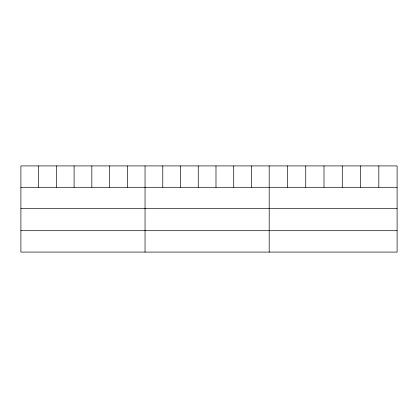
<?xml version="1.0" encoding="UTF-8"?>
<svg xmlns="http://www.w3.org/2000/svg" width="418" height="418" viewBox="0 0 418 418"><rect width="100%" height="100%" fill="white"/><g stroke="black" fill="none" stroke-linecap="round" stroke-linejoin="round"><path stroke-width="0.63" d="M397.1 187.29L397.1 252.085L20.9 252.085L20.9 165.915L397.1 165.915L397.1 187.29L20.9 187.29M20.9 208.671L397.1 208.671M20.9 230.699L397.1 230.699M378.828 165.915L378.828 187.29M360.556 165.915L360.556 187.29M342.285 165.915L342.285 187.29M324.007 165.915L324.007 187.29M305.736 165.915L305.736 187.29M287.464 165.915L287.464 187.29M269.192 165.915L269.192 252.085M251.458 165.915L251.458 187.29M233.719 165.915L233.719 187.29M215.986 165.915L215.986 187.29M198.252 165.915L198.252 187.29M180.519 165.915L180.519 187.29M162.78 165.915L162.78 187.29M145.046 165.915L145.046 252.085M127.312 165.915L127.312 187.29M109.573 165.915L109.573 187.29M91.84 165.915L91.84 187.29M74.106 165.915L74.106 187.29M56.373 165.915L56.373 187.29M38.634 165.915L38.634 187.29"/></g></svg>
